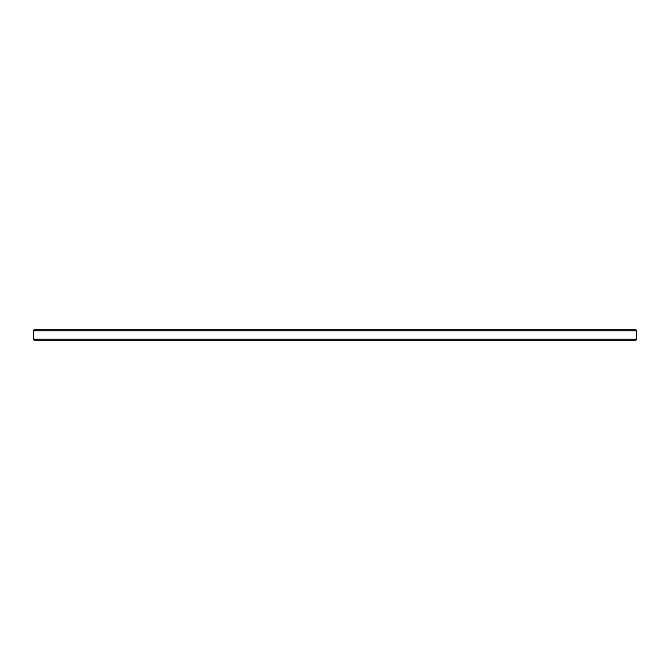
<?xml version="1.0" encoding="UTF-8"?>
<svg xmlns="http://www.w3.org/2000/svg" width="670" height="670" viewBox="0 0 670 670"><rect width="100%" height="100%" fill="white"/><g stroke="black" fill="none" stroke-linecap="round" stroke-linejoin="round"><path stroke-width="1" d="M33.5 330.62L34.597 329.531L635.403 329.531L636.5 330.62L636.5 339.38L635.403 340.469L34.597 340.469L33.5 339.38L33.5 330.62L636.5 330.62M33.5 339.38L636.5 339.38"/></g></svg>
